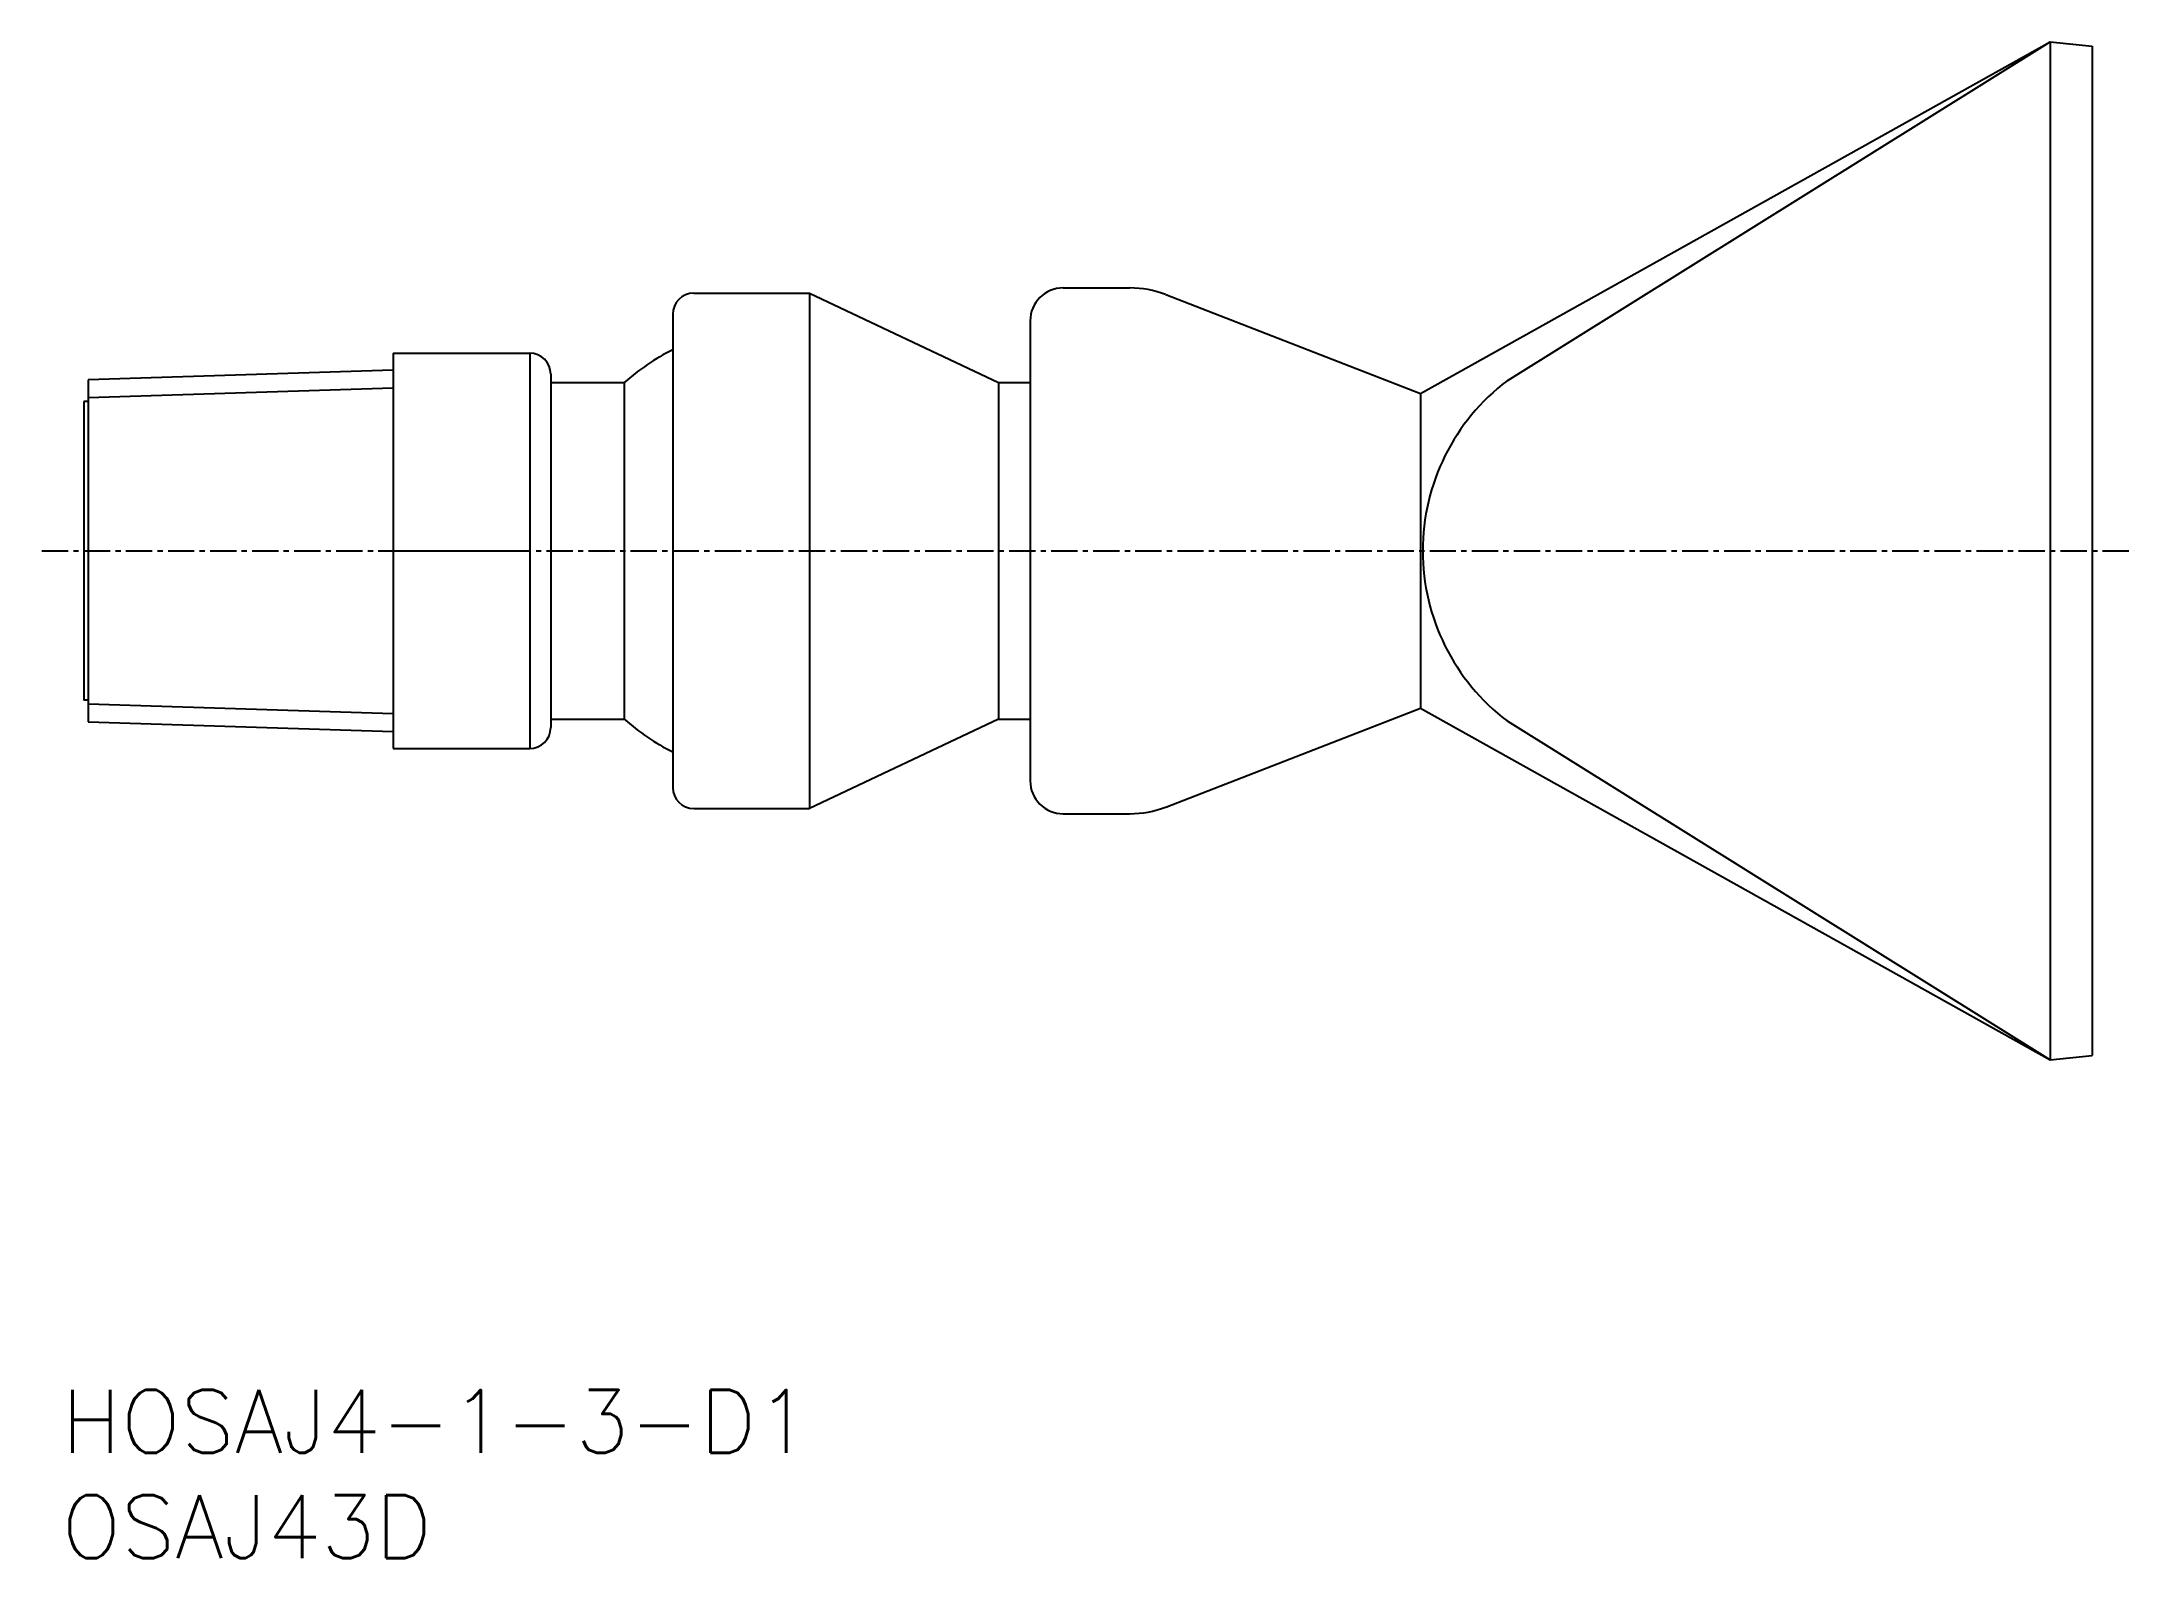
# Model space of a CAD drawing. Extents: x 90 to 189.5, y 59.9 to 132.
import ezdxf
from ezdxf.enums import TextEntityAlignment as Align

# ---------------------------------------------------------------- set-up
doc = ezdxf.new("R2010")
doc.units = 0
doc.linetypes.add('CENTER', pattern=[2, 1.25, -0.25, 0.25, -0.25])
doc.layers.get('0').update_dxf_attribs({"linetype": 'CONTINUOUS'})
doc.layers.add('CENTER', color=1, linetype='CENTER')
doc.styles.get("Standard").update_dxf_attribs({"font": 'txt.shx', "bigfont": 'extfont.shx'})

msp = doc.modelspace()

# ---------------------------------------------------------------- linework, layer by layer
at = {"color": 7, "linetype": 'CONTINUOUS'}
for p, q in [((155.583, 115.283), (185.52, 132.009)), ((159.702, 115.894), (185.52, 132.009)), ((185.52, 132.009), (187.52, 131.806)), ((185.52, 132.009), (185.52, 83.602)), ((187.52, 131.806), (187.52, 83.806)), ((121.02, 120.056), (126.52, 120.056)), ((126.52, 120.056), (135.52, 115.806)), ((126.52, 120.056), (126.52, 95.556)), ((138.583, 120.306), (141.767, 120.306)), ((143.464, 119.988), (155.583, 115.283)), ((120.02, 119.056), (120.02, 96.556)), ((137.02, 118.743), (137.02, 96.868)), ((137.02, 118.743), (137.02, 96.868)), ((137.02, 118.743), (137.02, 96.868)), ((137.02, 118.743), (137.02, 96.868)), ((137.02, 118.743), (137.02, 96.868)), ((137.02, 118.743), (137.02, 96.868)), ((137.02, 118.743), (137.02, 96.868)), ((106.72, 117.206), (113.22, 117.206)), ((106.72, 117.206), (106.72, 98.406)), ((113.22, 117.206), (113.22, 98.406)), ((120.02, 117.367), (120.02, 98.244)), ((106.72, 116.391), (92.22, 115.938)), ((92.22, 115.938), (92.22, 99.673)), ((114.22, 116.206), (114.22, 99.406)), ((114.22, 115.806), (117.72, 115.806)), ((117.72, 115.806), (117.72, 99.806)), ((135.52, 115.806), (137.02, 115.806)), ((135.52, 115.806), (135.52, 99.806)), ((92.22, 114.906), (92.02, 114.906)), ((92.02, 114.906), (92.02, 100.706)), ((155.583, 115.283), (155.583, 100.328)), ((106.72, 107.806), (113.22, 107.806)), ((92.22, 100.706), (92.02, 100.706)), ((92.22, 99.673), (106.72, 99.22)), ((114.22, 99.806), (117.72, 99.806)), ((135.52, 99.806), (126.52, 95.556)), ((135.52, 99.806), (137.02, 99.806)), ((143.464, 95.623), (155.583, 100.328)), ((155.583, 100.328), (185.52, 83.602)), ((159.702, 99.717), (185.52, 83.602)), ((106.72, 98.406), (113.22, 98.406)), ((121.02, 95.556), (126.52, 95.556)), ((138.583, 95.306), (141.767, 95.306)), ((185.52, 83.602), (187.52, 83.806))]:
    msp.add_line(p, q, dxfattribs=at)
at = {"color": 3, "linetype": 'CONTINUOUS'}
for p, q in [((106.72, 115.535), (92.22, 115.082)), ((92.22, 100.529), (106.72, 100.076))]:
    msp.add_line(p, q, dxfattribs=at)
at = {"color": 7, "linetype": 'CONTINUOUS'}
for centre, radius, start, end in [((121.02, 119.056), 1, 90, 180), ((138.583, 118.743), 1.562, 90, 180), ((141.767, 115.618), 4.688, 68.78325, 90), ((113.22, 116.206), 1, 0, 90), ((124.833, 107.806), 10.705, 116.7164, 131.6391), ((165.844, 107.806), 10.156, 127.20931, 232.79069), ((124.833, 107.806), 10.705, 228.3609, 243.2836), ((113.22, 99.406), 1, 270, 0), ((121.02, 96.556), 1, 180, 270), ((138.583, 96.868), 1.562, 180, 270), ((141.767, 99.993), 4.688, 270, 291.21675), ((141.767, 99.993), 4.688, 270, 291.21675)]:
    msp.add_arc(centre, radius, start, end, dxfattribs=at)
at = {"layer": 'CENTER', "color": 1, "linetype": 'CENTER'}
msp.add_line((90.02, 107.806), (189.52, 107.806), dxfattribs=at)

# ---------------------------------------------------------------- texts
at = {"color": 7, "linetype": 'CONTINUOUS'}
for s, p in [('HOSAJ4-1-3-D1', (90.96, 66.409)), ('OSAJ43D', (90.96, 61.409))]:
    msp.add_text(s, height=3, dxfattribs=at).set_placement(p, align=Align.MIDDLE_LEFT)

doc.saveas('drawing.dxf')
